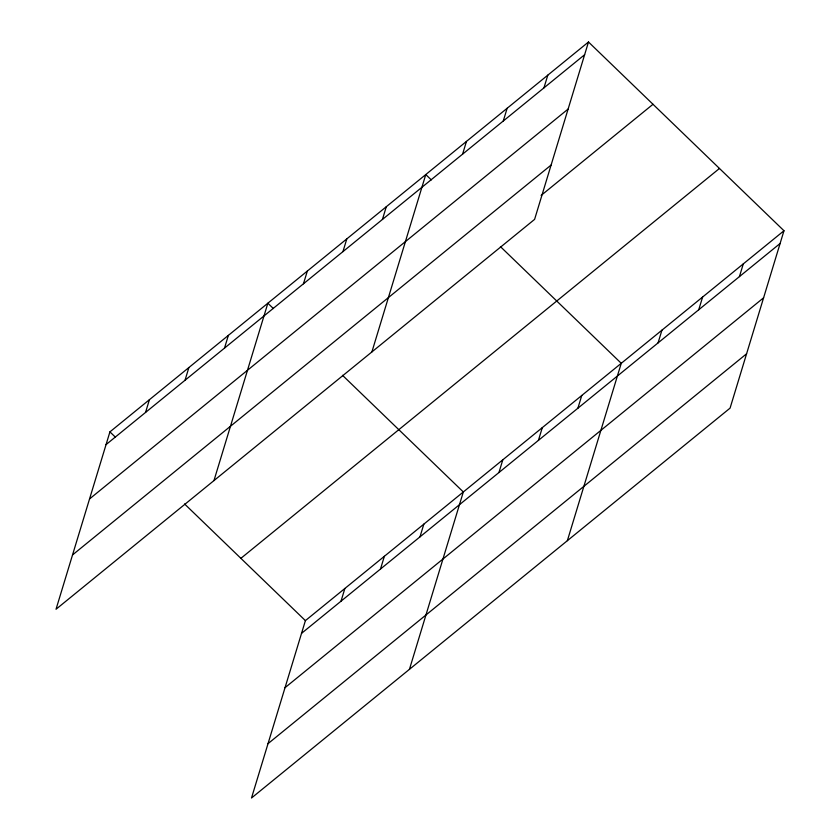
<?xml version="1.0" encoding="UTF-8"?>
<svg xmlns="http://www.w3.org/2000/svg" width="840" height="840" viewBox="0 0 840 840"><rect width="100%" height="100%" fill="white"/><g stroke="black" fill="none" stroke-linecap="round" stroke-linejoin="round"><path stroke-width="1.26" d="M588.494 42L109.925 431.876L56.028 609.252L534.597 219.377L588.494 42L783.972 230.748L730.075 408.125L251.507 798L305.403 620.624L783.972 230.748M145.541 412.451L149.404 399.714M185.021 380.279L188.885 367.553M224.501 348.117L228.365 335.381M213.959 480.596L267.855 303.219L273.378 308.553M303.461 283.784L307.335 271.058M342.941 251.622L346.815 238.886M382.431 219.46L386.295 206.724M371.889 351.939L425.775 174.562L431.308 179.897M462.588 154.151L466.452 141.414M341.008 601.188L344.883 588.452M503.265 121.013L507.14 108.276M380.499 569.026L384.363 556.29M543.942 87.874L547.817 75.138M419.979 536.865L423.843 524.129M409.437 669.344L463.323 491.957L342.51 375.312M498.939 472.531L502.814 459.795M538.419 440.37L542.294 427.634M577.899 408.198L581.774 395.462M567.368 540.676L621.254 363.3L500.441 246.645M658.067 342.899L661.93 330.162M698.744 309.76L702.607 297.024M739.421 276.623L743.295 263.886M106.05 444.612L584.619 54.737M89.544 498.95L568.113 109.064M72.534 554.925L551.103 165.049M541.139 195.416L652.995 104.286M240.891 558.337L719.46 168.462M301.529 633.36L780.098 243.484M285.022 687.687L763.591 297.812M268.012 743.663L746.582 353.787M109.925 431.876L115.448 437.22M184.579 503.969L305.403 620.624"/></g></svg>
